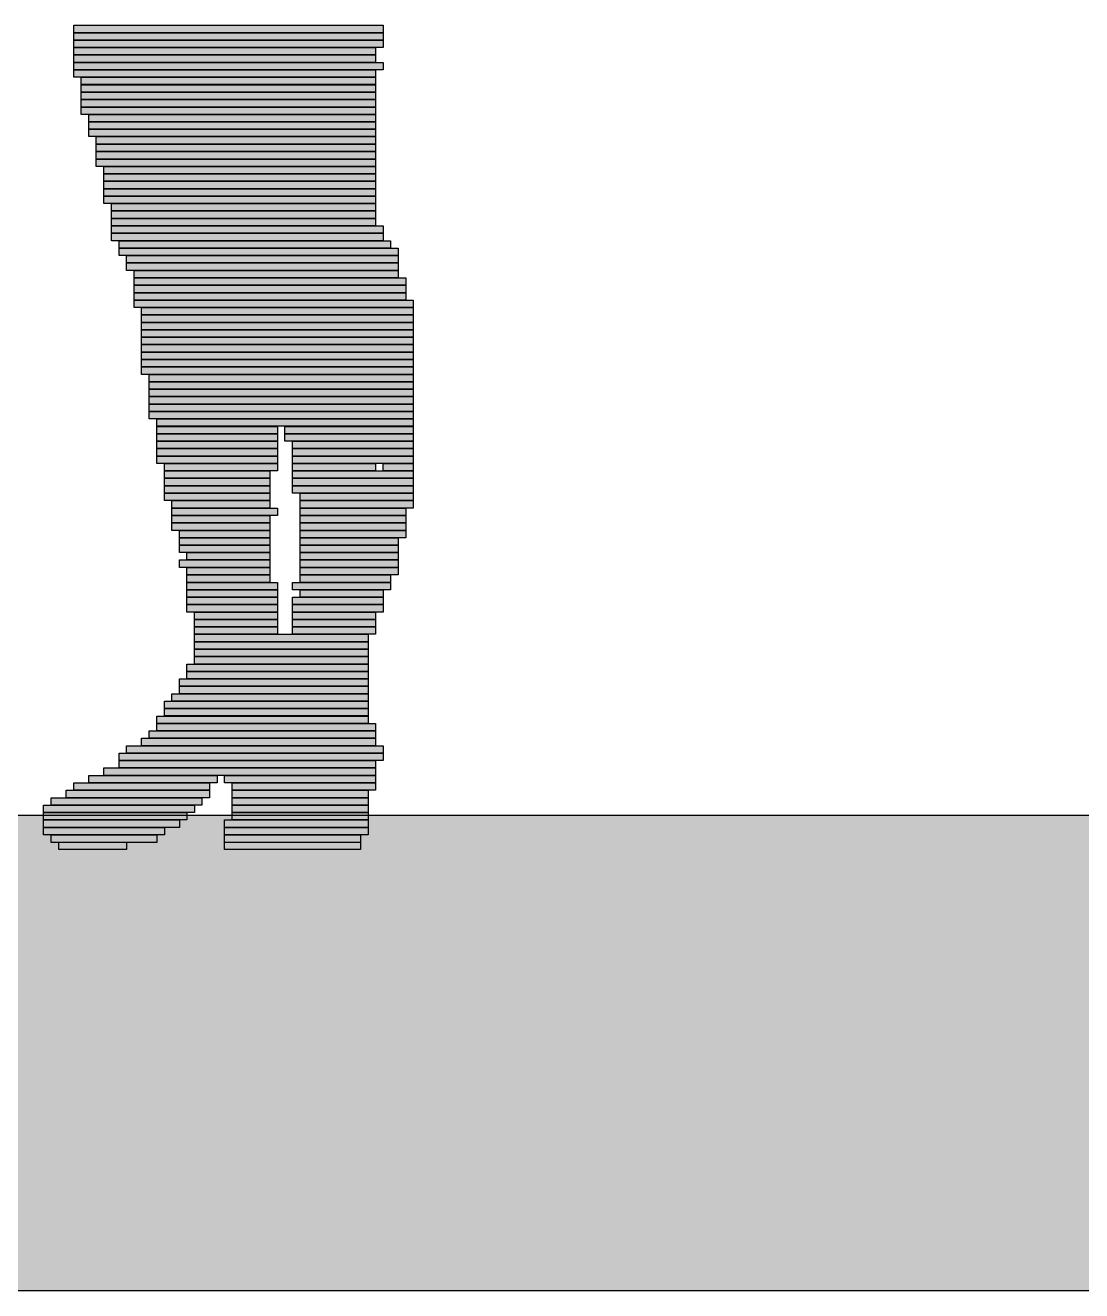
# Model space of a CAD drawing. Header units: millimetres. Extents: x 2976 to 41668, y 1850 to 28527.
# Drawn here: x 31274 to 32171, y 8211 to 9286 of the extents above; entities that cross this region are included whole.
import ezdxf

# ---------------------------------------------------------------- set-up
doc = ezdxf.new("R2010")
doc.units = ezdxf.units.MM
doc.header["$LTSCALE"] = 50
doc.layers.add('00_Wand_Bestand', color=7, linetype='Continuous')
doc.layers.add('02_Grundstuecksgrenze', color=8, linetype='Continuous')

msp = doc.modelspace()

# ---------------------------------------------------------------- hatches: boundary and pattern name
at = {"layer": '00_Wand_Bestand'}
for points in [[(31314.8, 9286.1), (31577.7, 9286.1), (31577.7, 9279.8), (31314.8, 9279.8)], [(31314.8, 9279.8), (31577.7, 9279.8), (31577.7, 9273.5), (31314.8, 9273.5)], [(31314.8, 9273.5), (31577.7, 9273.5), (31577.7, 9267.2), (31314.8, 9267.2)], [(31314.8, 9267.2), (31571.3, 9267.2), (31571.3, 9260.9), (31314.8, 9260.9)], [(31314.8, 9260.9), (31571.3, 9260.9), (31571.3, 9254.6), (31314.8, 9254.6)], [(31314.8, 9254.6), (31577.7, 9254.6), (31577.7, 9248.2), (31314.8, 9248.2)], [(31314.8, 9248.3), (31571.3, 9248.3), (31571.3, 9242), (31314.8, 9242)], [(31321.2, 9242), (31571.3, 9242), (31571.3, 9235.7), (31321.2, 9235.7)], [(31321.2, 9235.6), (31571.3, 9235.6), (31571.3, 9229.3), (31321.2, 9229.3)], [(31321.2, 9229.4), (31571.3, 9229.4), (31571.3, 9223), (31321.2, 9223)], [(31321.2, 9223), (31571.3, 9223), (31571.3, 9216.7), (31321.2, 9216.7)], [(31321.2, 9216.7), (31571.3, 9216.7), (31571.3, 9210.4), (31321.2, 9210.4)], [(31327.6, 9210.4), (31571.3, 9210.4), (31571.3, 9204.1), (31327.6, 9204.1)], [(31327.6, 9204.1), (31571.3, 9204.1), (31571.3, 9197.8), (31327.6, 9197.8)], [(31327.6, 9197.8), (31571.3, 9197.8), (31571.3, 9191.5), (31327.6, 9191.5)], [(31334, 9191.5), (31571.3, 9191.5), (31571.3, 9185.2), (31334, 9185.2)], [(31334, 9185.2), (31571.3, 9185.2), (31571.3, 9178.9), (31334, 9178.9)], [(31334, 9178.9), (31571.3, 9178.9), (31571.3, 9172.5), (31334, 9172.5)], [(31334, 9172.5), (31571.3, 9172.5), (31571.3, 9166.2), (31334, 9166.2)], [(31340.4, 9166.2), (31571.3, 9166.2), (31571.3, 9159.9), (31340.4, 9159.9)], [(31340.4, 9159.9), (31571.3, 9159.9), (31571.3, 9153.6), (31340.4, 9153.6)], [(31340.4, 9153.6), (31571.3, 9153.6), (31571.3, 9147.3), (31340.4, 9147.3)], [(31340.4, 9147.3), (31571.3, 9147.3), (31571.3, 9141), (31340.4, 9141)], [(31340.4, 9141), (31571.3, 9141), (31571.3, 9134.7), (31340.4, 9134.7)], [(31346.8, 9134.7), (31571.3, 9134.7), (31571.3, 9128.4), (31346.8, 9128.4)], [(31346.8, 9128.4), (31571.3, 9128.4), (31571.3, 9122.1), (31346.8, 9122.1)], [(31346.8, 9122), (31571.3, 9122), (31571.3, 9115.7), (31346.8, 9115.7)], [(31346.8, 9115.8), (31577.7, 9115.8), (31577.7, 9109.5), (31346.8, 9109.5)], [(31346.8, 9109.4), (31577.7, 9109.4), (31577.7, 9103.1), (31346.8, 9103.1)], [(31353.3, 9103.1), (31584.1, 9103.1), (31584.1, 9096.8), (31353.3, 9096.8)], [(31353.3, 9096.8), (31590.5, 9096.8), (31590.5, 9090.5), (31353.3, 9090.5)], [(31359.7, 9090.5), (31590.5, 9090.5), (31590.5, 9084.2), (31359.7, 9084.2)], [(31359.7, 9084.2), (31590.5, 9084.2), (31590.5, 9077.9), (31359.7, 9077.9)], [(31366.1, 9077.9), (31590.5, 9077.9), (31590.5, 9071.6), (31366.1, 9071.6)], [(31366.1, 9071.6), (31596.9, 9071.6), (31596.9, 9065.3), (31366.1, 9065.3)], [(31366.1, 9065.3), (31596.9, 9065.3), (31596.9, 9058.9), (31366.1, 9058.9)], [(31366.1, 9058.9), (31596.9, 9058.9), (31596.9, 9052.6), (31366.1, 9052.6)], [(31366.1, 9052.7), (31603.4, 9052.7), (31603.4, 9046.4), (31366.1, 9046.4)], [(31372.5, 9046.3), (31603.4, 9046.3), (31603.4, 9040), (31372.5, 9040)], [(31372.5, 9040), (31603.4, 9040), (31603.4, 9033.7), (31372.5, 9033.7)], [(31372.5, 9033.7), (31603.4, 9033.7), (31603.4, 9027.4), (31372.5, 9027.4)], [(31372.5, 9027.4), (31603.4, 9027.4), (31603.4, 9021.1), (31372.5, 9021.1)], [(31372.5, 9021.1), (31603.4, 9021.1), (31603.4, 9014.8), (31372.5, 9014.8)], [(31372.5, 9014.8), (31603.4, 9014.8), (31603.4, 9008.5), (31372.5, 9008.5)], [(31372.5, 9008.4), (31603.4, 9008.4), (31603.4, 9002.1), (31372.5, 9002.1)], [(31372.5, 9002.2), (31603.4, 9002.2), (31603.4, 8995.9), (31372.5, 8995.9)], [(31372.5, 8995.9), (31603.4, 8995.9), (31603.4, 8989.5), (31372.5, 8989.5)], [(31378.9, 8989.5), (31603.4, 8989.5), (31603.4, 8983.2), (31378.9, 8983.2)], [(31378.9, 8983.2), (31603.4, 8983.2), (31603.4, 8976.9), (31378.9, 8976.9)], [(31378.9, 8976.9), (31603.4, 8976.9), (31603.4, 8970.6), (31378.9, 8970.6)], [(31378.9, 8970.6), (31603.4, 8970.6), (31603.4, 8964.3), (31378.9, 8964.3)], [(31378.9, 8964.3), (31603.4, 8964.3), (31603.4, 8958), (31378.9, 8958)], [(31378.9, 8958), (31603.4, 8958), (31603.4, 8951.7), (31378.9, 8951.7)], [(31385.3, 8951.7), (31603.4, 8951.7), (31603.4, 8945.4), (31385.3, 8945.4)], [(31385.3, 8945.3), (31487.9, 8945.3), (31487.9, 8939), (31385.3, 8939)], [(31385.3, 8939.1), (31487.9, 8939.1), (31487.9, 8932.8), (31385.3, 8932.8)], [(31494.3, 8945.3), (31603.4, 8945.3), (31603.4, 8939), (31494.3, 8939)], [(31494.3, 8939.1), (31603.4, 8939.1), (31603.4, 8932.8), (31494.3, 8932.8)], [(31385.3, 8932.7), (31487.9, 8932.7), (31487.9, 8926.4), (31385.3, 8926.4)], [(31385.3, 8926.4), (31487.9, 8926.4), (31487.9, 8920.1), (31385.3, 8920.1)], [(31500.7, 8932.7), (31603.4, 8932.7), (31603.4, 8926.4), (31500.7, 8926.4)], [(31500.7, 8926.4), (31603.4, 8926.4), (31603.4, 8920.1), (31500.7, 8920.1)], [(31385.3, 8920.1), (31487.9, 8920.1), (31487.9, 8913.8), (31385.3, 8913.8)], [(31391.8, 8913.8), (31487.9, 8913.8), (31487.9, 8907.5), (31391.8, 8907.5)], [(31500.7, 8920.1), (31603.4, 8920.1), (31603.4, 8913.8), (31500.7, 8913.8)], [(31500.7, 8913.8), (31571.3, 8913.8), (31571.3, 8907.5), (31500.7, 8907.5)], [(31577.7, 8913.8), (31603.4, 8913.8), (31603.4, 8907.5), (31577.7, 8907.5)], [(31391.8, 8907.5), (31481.5, 8907.5), (31481.5, 8901.2), (31391.8, 8901.2)], [(31500.7, 8907.5), (31603.4, 8907.5), (31603.4, 8901.2), (31500.7, 8901.2)], [(31391.8, 8901.2), (31481.5, 8901.2), (31481.5, 8894.9), (31391.8, 8894.9)], [(31391.8, 8894.9), (31481.5, 8894.9), (31481.5, 8888.6), (31391.8, 8888.6)], [(31500.7, 8901.2), (31603.4, 8901.2), (31603.4, 8894.9), (31500.7, 8894.9)], [(31500.7, 8894.9), (31603.4, 8894.9), (31603.4, 8888.6), (31500.7, 8888.6)], [(31391.8, 8888.6), (31481.5, 8888.6), (31481.5, 8882.3), (31391.8, 8882.3)], [(31398.2, 8882.3), (31481.5, 8882.3), (31481.5, 8875.9), (31398.2, 8875.9)], [(31507.1, 8888.6), (31603.4, 8888.6), (31603.4, 8882.3), (31507.1, 8882.3)], [(31507.1, 8882.3), (31603.4, 8882.3), (31603.4, 8875.9), (31507.1, 8875.9)], [(31398.2, 8875.9), (31487.9, 8875.9), (31487.9, 8869.6), (31398.2, 8869.6)], [(31507.1, 8875.9), (31596.9, 8875.9), (31596.9, 8869.6), (31507.1, 8869.6)], [(31398.2, 8869.6), (31481.5, 8869.6), (31481.5, 8863.3), (31398.2, 8863.3)], [(31398.2, 8863.3), (31481.5, 8863.3), (31481.5, 8857), (31398.2, 8857)], [(31507.1, 8869.6), (31596.9, 8869.6), (31596.9, 8863.3), (31507.1, 8863.3)], [(31507.1, 8863.3), (31596.9, 8863.3), (31596.9, 8857), (31507.1, 8857)], [(31404.6, 8857), (31481.5, 8857), (31481.5, 8850.7), (31404.6, 8850.7)], [(31404.6, 8850.7), (31481.5, 8850.7), (31481.5, 8844.4), (31404.6, 8844.4)], [(31507.1, 8857), (31596.9, 8857), (31596.9, 8850.7), (31507.1, 8850.7)], [(31507.1, 8850.7), (31590.5, 8850.7), (31590.5, 8844.4), (31507.1, 8844.4)], [(31404.6, 8844.4), (31481.5, 8844.4), (31481.5, 8838.1), (31404.6, 8838.1)], [(31411, 8838.1), (31481.5, 8838.1), (31481.5, 8831.8), (31411, 8831.8)], [(31507.1, 8844.4), (31590.5, 8844.4), (31590.5, 8838.1), (31507.1, 8838.1)], [(31507.1, 8838.1), (31590.5, 8838.1), (31590.5, 8831.8), (31507.1, 8831.8)], [(31404.6, 8831.8), (31481.5, 8831.8), (31481.5, 8825.4), (31404.6, 8825.4)], [(31507.1, 8831.8), (31590.5, 8831.8), (31590.5, 8825.4), (31507.1, 8825.4)], [(31411, 8825.5), (31481.5, 8825.5), (31481.5, 8819.2), (31411, 8819.2)], [(31411, 8819.1), (31481.5, 8819.1), (31481.5, 8812.8), (31411, 8812.8)], [(31507.1, 8825.5), (31590.5, 8825.5), (31590.5, 8819.2), (31507.1, 8819.2)], [(31507.1, 8819.1), (31584.1, 8819.1), (31584.1, 8812.8), (31507.1, 8812.8)], [(31411, 8812.8), (31487.9, 8812.8), (31487.9, 8806.5), (31411, 8806.5)], [(31411, 8806.5), (31487.9, 8806.5), (31487.9, 8800.2), (31411, 8800.2)], [(31500.7, 8812.8), (31584.1, 8812.8), (31584.1, 8806.5), (31500.7, 8806.5)], [(31507.1, 8806.5), (31577.7, 8806.5), (31577.7, 8800.2), (31507.1, 8800.2)], [(31411, 8800.2), (31487.9, 8800.2), (31487.9, 8793.9), (31411, 8793.9)], [(31500.7, 8800.2), (31577.7, 8800.2), (31577.7, 8793.9), (31500.7, 8793.9)], [(31411, 8793.9), (31487.9, 8793.9), (31487.9, 8787.6), (31411, 8787.6)], [(31417.4, 8787.6), (31487.9, 8787.6), (31487.9, 8781.3), (31417.4, 8781.3)], [(31500.7, 8793.9), (31577.7, 8793.9), (31577.7, 8787.6), (31500.7, 8787.6)], [(31500.7, 8787.6), (31571.3, 8787.6), (31571.3, 8781.3), (31500.7, 8781.3)], [(31417.4, 8781.3), (31487.9, 8781.3), (31487.9, 8775), (31417.4, 8775)], [(31417.4, 8775), (31487.9, 8775), (31487.9, 8768.7), (31417.4, 8768.7)], [(31500.7, 8781.3), (31571.3, 8781.3), (31571.3, 8775), (31500.7, 8775)], [(31500.7, 8775), (31571.3, 8775), (31571.3, 8768.7), (31500.7, 8768.7)], [(31417.4, 8768.7), (31564.9, 8768.7), (31564.9, 8762.4), (31417.4, 8762.4)], [(31417.4, 8762.4), (31564.9, 8762.4), (31564.9, 8756), (31417.4, 8756)], [(31417.4, 8756), (31564.9, 8756), (31564.9, 8749.7), (31417.4, 8749.7)], [(31411, 8743.4), (31564.9, 8743.4), (31564.9, 8737.1), (31411, 8737.1)], [(31417.4, 8749.7), (31564.9, 8749.7), (31564.9, 8743.4), (31417.4, 8743.4)], [(31404.6, 8730.8), (31564.9, 8730.8), (31564.9, 8724.5), (31404.6, 8724.5)], [(31411, 8737.1), (31564.9, 8737.1), (31564.9, 8730.8), (31411, 8730.8)], [(31404.6, 8724.5), (31564.9, 8724.5), (31564.9, 8718.2), (31404.6, 8718.2)], [(31391.8, 8711.9), (31564.9, 8711.9), (31564.9, 8705.6), (31391.8, 8705.6)], [(31398.2, 8718.2), (31564.9, 8718.2), (31564.9, 8711.8), (31398.2, 8711.8)], [(31385.3, 8699.2), (31564.9, 8699.2), (31564.9, 8692.9), (31385.3, 8692.9)], [(31391.8, 8705.6), (31564.9, 8705.6), (31564.9, 8699.3), (31391.8, 8699.3)], [(31385.3, 8693), (31571.3, 8693), (31571.3, 8686.6), (31385.3, 8686.6)], [(31372.5, 8680.3), (31571.3, 8680.3), (31571.3, 8674), (31372.5, 8674)], [(31378.9, 8686.6), (31571.3, 8686.6), (31571.3, 8680.3), (31378.9, 8680.3)], [(31353.3, 8667.7), (31577.7, 8667.7), (31577.7, 8661.4), (31353.3, 8661.4)], [(31359.7, 8674), (31577.7, 8674), (31577.7, 8667.7), (31359.7, 8667.7)], [(31353.3, 8661.4), (31571.3, 8661.4), (31571.3, 8655.1), (31353.3, 8655.1)], [(31327.6, 8648.8), (31436.6, 8648.8), (31436.6, 8642.4), (31327.6, 8642.4)], [(31340.4, 8655.1), (31571.3, 8655.1), (31571.3, 8648.8), (31340.4, 8648.8)], [(31443, 8648.8), (31571.3, 8648.8), (31571.3, 8642.4), (31443, 8642.4)], [(31308.4, 8636.1), (31430.2, 8636.1), (31430.2, 8629.8), (31308.4, 8629.8)], [(31314.8, 8642.4), (31430.2, 8642.4), (31430.2, 8636.1), (31314.8, 8636.1)], [(31449.5, 8642.4), (31571.3, 8642.4), (31571.3, 8636.1), (31449.5, 8636.1)], [(31449.5, 8636.1), (31564.9, 8636.1), (31564.9, 8629.8), (31449.5, 8629.8)], [(31289.1, 8623.5), (31417.4, 8623.5), (31417.4, 8617.2), (31289.1, 8617.2)], [(31295.6, 8629.8), (31423.8, 8629.8), (31423.8, 8623.5), (31295.6, 8623.5)], [(31449.5, 8629.8), (31564.9, 8629.8), (31564.9, 8623.5), (31449.5, 8623.5)], [(31449.5, 8623.5), (31564.9, 8623.5), (31564.9, 8617.2), (31449.5, 8617.2)], [(31289.1, 8617.2), (31411, 8617.2), (31411, 8610.9), (31289.1, 8610.9)], [(31449.5, 8617.2), (31564.9, 8617.2), (31564.9, 8610.9), (31449.5, 8610.9)], [(31289.1, 8610.9), (31404.6, 8610.9), (31404.6, 8604.6), (31289.1, 8604.6)], [(31289.1, 8604.6), (31391.8, 8604.6), (31391.8, 8598.3), (31289.1, 8598.3)], [(31443, 8610.9), (31564.9, 8610.9), (31564.9, 8604.6), (31443, 8604.6)], [(31443, 8604.6), (31564.9, 8604.6), (31564.9, 8598.3), (31443, 8598.3)], [(31295.6, 8598.2), (31385.4, 8598.2), (31385.4, 8591.9), (31295.6, 8591.9)], [(31302, 8592), (31359.7, 8592), (31359.7, 8585.7), (31302, 8585.7)], [(31443, 8598.2), (31558.5, 8598.2), (31558.5, 8591.9), (31443, 8591.9)], [(31443, 8592), (31558.5, 8592), (31558.5, 8585.7), (31443, 8585.7)]]:
    msp.add_hatch(color=7, dxfattribs=at).paths.add_polyline_path(points)
at = {"layer": '02_Grundstuecksgrenze'}
msp.add_hatch(color=7, dxfattribs=at).paths.add_polyline_path([(18046.7, 8615), (33720.4, 8615), (33720.4, 8210.9), (18046.7, 8210.9)])

# ---------------------------------------------------------------- linework, layer by layer
at = {"layer": '00_Wand_Bestand'}
for points in [[(31314.8, 9286.1), (31577.7, 9286.1), (31577.7, 9279.8), (31314.8, 9279.8)], [(31314.8, 9279.8), (31577.7, 9279.8), (31577.7, 9273.5), (31314.8, 9273.5)], [(31314.8, 9273.5), (31577.7, 9273.5), (31577.7, 9267.2), (31314.8, 9267.2)], [(31314.8, 9267.2), (31571.3, 9267.2), (31571.3, 9260.9), (31314.8, 9260.9)], [(31314.8, 9260.9), (31571.3, 9260.9), (31571.3, 9254.6), (31314.8, 9254.6)], [(31314.8, 9254.6), (31577.7, 9254.6), (31577.7, 9248.2), (31314.8, 9248.2)], [(31314.8, 9248.3), (31571.3, 9248.3), (31571.3, 9242), (31314.8, 9242)], [(31321.2, 9242), (31571.3, 9242), (31571.3, 9235.7), (31321.2, 9235.7)], [(31321.2, 9235.6), (31571.3, 9235.6), (31571.3, 9229.3), (31321.2, 9229.3)], [(31321.2, 9229.4), (31571.3, 9229.4), (31571.3, 9223), (31321.2, 9223)], [(31321.2, 9223), (31571.3, 9223), (31571.3, 9216.7), (31321.2, 9216.7)], [(31321.2, 9216.7), (31571.3, 9216.7), (31571.3, 9210.4), (31321.2, 9210.4)], [(31327.6, 9210.4), (31571.3, 9210.4), (31571.3, 9204.1), (31327.6, 9204.1)], [(31327.6, 9204.1), (31571.3, 9204.1), (31571.3, 9197.8), (31327.6, 9197.8)], [(31327.6, 9197.8), (31571.3, 9197.8), (31571.3, 9191.5), (31327.6, 9191.5)], [(31334, 9191.5), (31571.3, 9191.5), (31571.3, 9185.2), (31334, 9185.2)], [(31334, 9185.2), (31571.3, 9185.2), (31571.3, 9178.9), (31334, 9178.9)], [(31334, 9178.9), (31571.3, 9178.9), (31571.3, 9172.5), (31334, 9172.5)], [(31334, 9172.5), (31571.3, 9172.5), (31571.3, 9166.2), (31334, 9166.2)], [(31340.4, 9166.2), (31571.3, 9166.2), (31571.3, 9159.9), (31340.4, 9159.9)], [(31340.4, 9159.9), (31571.3, 9159.9), (31571.3, 9153.6), (31340.4, 9153.6)], [(31340.4, 9153.6), (31571.3, 9153.6), (31571.3, 9147.3), (31340.4, 9147.3)], [(31340.4, 9147.3), (31571.3, 9147.3), (31571.3, 9141), (31340.4, 9141)], [(31340.4, 9141), (31571.3, 9141), (31571.3, 9134.7), (31340.4, 9134.7)], [(31346.8, 9134.7), (31571.3, 9134.7), (31571.3, 9128.4), (31346.8, 9128.4)], [(31346.8, 9128.4), (31571.3, 9128.4), (31571.3, 9122.1), (31346.8, 9122.1)], [(31346.8, 9122), (31571.3, 9122), (31571.3, 9115.7), (31346.8, 9115.7)], [(31346.8, 9115.8), (31577.7, 9115.8), (31577.7, 9109.5), (31346.8, 9109.5)], [(31346.8, 9109.4), (31577.7, 9109.4), (31577.7, 9103.1), (31346.8, 9103.1)], [(31353.3, 9103.1), (31584.1, 9103.1), (31584.1, 9096.8), (31353.3, 9096.8)], [(31353.3, 9096.8), (31590.5, 9096.8), (31590.5, 9090.5), (31353.3, 9090.5)], [(31359.7, 9090.5), (31590.5, 9090.5), (31590.5, 9084.2), (31359.7, 9084.2)], [(31359.7, 9084.2), (31590.5, 9084.2), (31590.5, 9077.9), (31359.7, 9077.9)], [(31366.1, 9077.9), (31590.5, 9077.9), (31590.5, 9071.6), (31366.1, 9071.6)], [(31366.1, 9071.6), (31596.9, 9071.6), (31596.9, 9065.3), (31366.1, 9065.3)], [(31366.1, 9065.3), (31596.9, 9065.3), (31596.9, 9058.9), (31366.1, 9058.9)], [(31366.1, 9058.9), (31596.9, 9058.9), (31596.9, 9052.6), (31366.1, 9052.6)], [(31366.1, 9052.7), (31603.4, 9052.7), (31603.4, 9046.4), (31366.1, 9046.4)], [(31372.5, 9046.3), (31603.4, 9046.3), (31603.4, 9040), (31372.5, 9040)], [(31372.5, 9040), (31603.4, 9040), (31603.4, 9033.7), (31372.5, 9033.7)], [(31372.5, 9033.7), (31603.4, 9033.7), (31603.4, 9027.4), (31372.5, 9027.4)], [(31372.5, 9027.4), (31603.4, 9027.4), (31603.4, 9021.1), (31372.5, 9021.1)], [(31372.5, 9021.1), (31603.4, 9021.1), (31603.4, 9014.8), (31372.5, 9014.8)], [(31372.5, 9014.8), (31603.4, 9014.8), (31603.4, 9008.5), (31372.5, 9008.5)], [(31372.5, 9008.4), (31603.4, 9008.4), (31603.4, 9002.1), (31372.5, 9002.1)], [(31372.5, 9002.2), (31603.4, 9002.2), (31603.4, 8995.9), (31372.5, 8995.9)], [(31372.5, 8995.9), (31603.4, 8995.9), (31603.4, 8989.5), (31372.5, 8989.5)], [(31378.9, 8989.5), (31603.4, 8989.5), (31603.4, 8983.2), (31378.9, 8983.2)], [(31378.9, 8983.2), (31603.4, 8983.2), (31603.4, 8976.9), (31378.9, 8976.9)], [(31378.9, 8976.9), (31603.4, 8976.9), (31603.4, 8970.6), (31378.9, 8970.6)], [(31378.9, 8970.6), (31603.4, 8970.6), (31603.4, 8964.3), (31378.9, 8964.3)], [(31378.9, 8964.3), (31603.4, 8964.3), (31603.4, 8958), (31378.9, 8958)], [(31378.9, 8958), (31603.4, 8958), (31603.4, 8951.7), (31378.9, 8951.7)], [(31385.3, 8951.7), (31603.4, 8951.7), (31603.4, 8945.4), (31385.3, 8945.4)], [(31385.3, 8945.3), (31487.9, 8945.3), (31487.9, 8939), (31385.3, 8939)], [(31385.3, 8939.1), (31487.9, 8939.1), (31487.9, 8932.8), (31385.3, 8932.8)], [(31494.3, 8945.3), (31603.4, 8945.3), (31603.4, 8939), (31494.3, 8939)], [(31494.3, 8939.1), (31603.4, 8939.1), (31603.4, 8932.8), (31494.3, 8932.8)], [(31385.3, 8932.7), (31487.9, 8932.7), (31487.9, 8926.4), (31385.3, 8926.4)], [(31385.3, 8926.4), (31487.9, 8926.4), (31487.9, 8920.1), (31385.3, 8920.1)], [(31500.7, 8932.7), (31603.4, 8932.7), (31603.4, 8926.4), (31500.7, 8926.4)], [(31500.7, 8926.4), (31603.4, 8926.4), (31603.4, 8920.1), (31500.7, 8920.1)], [(31385.3, 8920.1), (31487.9, 8920.1), (31487.9, 8913.8), (31385.3, 8913.8)], [(31391.8, 8913.8), (31487.9, 8913.8), (31487.9, 8907.5), (31391.8, 8907.5)], [(31500.7, 8920.1), (31603.4, 8920.1), (31603.4, 8913.8), (31500.7, 8913.8)], [(31500.7, 8913.8), (31571.3, 8913.8), (31571.3, 8907.5), (31500.7, 8907.5)], [(31577.7, 8913.8), (31603.4, 8913.8), (31603.4, 8907.5), (31577.7, 8907.5)], [(31391.8, 8907.5), (31481.5, 8907.5), (31481.5, 8901.2), (31391.8, 8901.2)], [(31500.7, 8907.5), (31603.4, 8907.5), (31603.4, 8901.2), (31500.7, 8901.2)], [(31391.8, 8901.2), (31481.5, 8901.2), (31481.5, 8894.9), (31391.8, 8894.9)], [(31391.8, 8894.9), (31481.5, 8894.9), (31481.5, 8888.6), (31391.8, 8888.6)], [(31500.7, 8901.2), (31603.4, 8901.2), (31603.4, 8894.9), (31500.7, 8894.9)], [(31500.7, 8894.9), (31603.4, 8894.9), (31603.4, 8888.6), (31500.7, 8888.6)], [(31391.8, 8888.6), (31481.5, 8888.6), (31481.5, 8882.3), (31391.8, 8882.3)], [(31398.2, 8882.3), (31481.5, 8882.3), (31481.5, 8875.9), (31398.2, 8875.9)], [(31507.1, 8888.6), (31603.4, 8888.6), (31603.4, 8882.3), (31507.1, 8882.3)], [(31507.1, 8882.3), (31603.4, 8882.3), (31603.4, 8875.9), (31507.1, 8875.9)], [(31398.2, 8875.9), (31487.9, 8875.9), (31487.9, 8869.6), (31398.2, 8869.6)], [(31507.1, 8875.9), (31596.9, 8875.9), (31596.9, 8869.6), (31507.1, 8869.6)], [(31398.2, 8869.6), (31481.5, 8869.6), (31481.5, 8863.3), (31398.2, 8863.3)], [(31398.2, 8863.3), (31481.5, 8863.3), (31481.5, 8857), (31398.2, 8857)], [(31507.1, 8869.6), (31596.9, 8869.6), (31596.9, 8863.3), (31507.1, 8863.3)], [(31507.1, 8863.3), (31596.9, 8863.3), (31596.9, 8857), (31507.1, 8857)], [(31404.6, 8857), (31481.5, 8857), (31481.5, 8850.7), (31404.6, 8850.7)], [(31404.6, 8850.7), (31481.5, 8850.7), (31481.5, 8844.4), (31404.6, 8844.4)], [(31507.1, 8857), (31596.9, 8857), (31596.9, 8850.7), (31507.1, 8850.7)], [(31507.1, 8850.7), (31590.5, 8850.7), (31590.5, 8844.4), (31507.1, 8844.4)], [(31404.6, 8844.4), (31481.5, 8844.4), (31481.5, 8838.1), (31404.6, 8838.1)], [(31411, 8838.1), (31481.5, 8838.1), (31481.5, 8831.8), (31411, 8831.8)], [(31507.1, 8844.4), (31590.5, 8844.4), (31590.5, 8838.1), (31507.1, 8838.1)], [(31507.1, 8838.1), (31590.5, 8838.1), (31590.5, 8831.8), (31507.1, 8831.8)], [(31404.6, 8831.8), (31481.5, 8831.8), (31481.5, 8825.4), (31404.6, 8825.4)], [(31507.1, 8831.8), (31590.5, 8831.8), (31590.5, 8825.4), (31507.1, 8825.4)], [(31411, 8825.5), (31481.5, 8825.5), (31481.5, 8819.2), (31411, 8819.2)], [(31411, 8819.1), (31481.5, 8819.1), (31481.5, 8812.8), (31411, 8812.8)], [(31507.1, 8825.5), (31590.5, 8825.5), (31590.5, 8819.2), (31507.1, 8819.2)], [(31507.1, 8819.1), (31584.1, 8819.1), (31584.1, 8812.8), (31507.1, 8812.8)], [(31411, 8812.8), (31487.9, 8812.8), (31487.9, 8806.5), (31411, 8806.5)], [(31411, 8806.5), (31487.9, 8806.5), (31487.9, 8800.2), (31411, 8800.2)], [(31500.7, 8812.8), (31584.1, 8812.8), (31584.1, 8806.5), (31500.7, 8806.5)], [(31507.1, 8806.5), (31577.7, 8806.5), (31577.7, 8800.2), (31507.1, 8800.2)], [(31411, 8800.2), (31487.9, 8800.2), (31487.9, 8793.9), (31411, 8793.9)], [(31500.7, 8800.2), (31577.7, 8800.2), (31577.7, 8793.9), (31500.7, 8793.9)], [(31411, 8793.9), (31487.9, 8793.9), (31487.9, 8787.6), (31411, 8787.6)], [(31417.4, 8787.6), (31487.9, 8787.6), (31487.9, 8781.3), (31417.4, 8781.3)], [(31500.7, 8793.9), (31577.7, 8793.9), (31577.7, 8787.6), (31500.7, 8787.6)], [(31500.7, 8787.6), (31571.3, 8787.6), (31571.3, 8781.3), (31500.7, 8781.3)], [(31417.4, 8781.3), (31487.9, 8781.3), (31487.9, 8775), (31417.4, 8775)], [(31417.4, 8775), (31487.9, 8775), (31487.9, 8768.7), (31417.4, 8768.7)], [(31500.7, 8781.3), (31571.3, 8781.3), (31571.3, 8775), (31500.7, 8775)], [(31500.7, 8775), (31571.3, 8775), (31571.3, 8768.7), (31500.7, 8768.7)], [(31417.4, 8768.7), (31564.9, 8768.7), (31564.9, 8762.4), (31417.4, 8762.4)], [(31417.4, 8762.4), (31564.9, 8762.4), (31564.9, 8756), (31417.4, 8756)], [(31417.4, 8756), (31564.9, 8756), (31564.9, 8749.7), (31417.4, 8749.7)], [(31411, 8743.4), (31564.9, 8743.4), (31564.9, 8737.1), (31411, 8737.1)], [(31417.4, 8749.7), (31564.9, 8749.7), (31564.9, 8743.4), (31417.4, 8743.4)], [(31404.6, 8730.8), (31564.9, 8730.8), (31564.9, 8724.5), (31404.6, 8724.5)], [(31411, 8737.1), (31564.9, 8737.1), (31564.9, 8730.8), (31411, 8730.8)], [(31404.6, 8724.5), (31564.9, 8724.5), (31564.9, 8718.2), (31404.6, 8718.2)], [(31391.8, 8711.9), (31564.9, 8711.9), (31564.9, 8705.6), (31391.8, 8705.6)], [(31398.2, 8718.2), (31564.9, 8718.2), (31564.9, 8711.8), (31398.2, 8711.8)], [(31385.3, 8699.2), (31564.9, 8699.2), (31564.9, 8692.9), (31385.3, 8692.9)], [(31391.8, 8705.6), (31564.9, 8705.6), (31564.9, 8699.3), (31391.8, 8699.3)], [(31385.3, 8693), (31571.3, 8693), (31571.3, 8686.6), (31385.3, 8686.6)], [(31372.5, 8680.3), (31571.3, 8680.3), (31571.3, 8674), (31372.5, 8674)], [(31378.9, 8686.6), (31571.3, 8686.6), (31571.3, 8680.3), (31378.9, 8680.3)], [(31353.3, 8667.7), (31577.7, 8667.7), (31577.7, 8661.4), (31353.3, 8661.4)], [(31359.7, 8674), (31577.7, 8674), (31577.7, 8667.7), (31359.7, 8667.7)], [(31353.3, 8661.4), (31571.3, 8661.4), (31571.3, 8655.1), (31353.3, 8655.1)], [(31327.6, 8648.8), (31436.6, 8648.8), (31436.6, 8642.4), (31327.6, 8642.4)], [(31340.4, 8655.1), (31571.3, 8655.1), (31571.3, 8648.8), (31340.4, 8648.8)], [(31443, 8648.8), (31571.3, 8648.8), (31571.3, 8642.4), (31443, 8642.4)], [(31308.4, 8636.1), (31430.2, 8636.1), (31430.2, 8629.8), (31308.4, 8629.8)], [(31314.8, 8642.4), (31430.2, 8642.4), (31430.2, 8636.1), (31314.8, 8636.1)], [(31449.5, 8642.4), (31571.3, 8642.4), (31571.3, 8636.1), (31449.5, 8636.1)], [(31449.5, 8636.1), (31564.9, 8636.1), (31564.9, 8629.8), (31449.5, 8629.8)], [(31289.1, 8623.5), (31417.4, 8623.5), (31417.4, 8617.2), (31289.1, 8617.2)], [(31295.6, 8629.8), (31423.8, 8629.8), (31423.8, 8623.5), (31295.6, 8623.5)], [(31449.5, 8629.8), (31564.9, 8629.8), (31564.9, 8623.5), (31449.5, 8623.5)], [(31449.5, 8623.5), (31564.9, 8623.5), (31564.9, 8617.2), (31449.5, 8617.2)], [(31289.1, 8617.2), (31411, 8617.2), (31411, 8610.9), (31289.1, 8610.9)], [(31449.5, 8617.2), (31564.9, 8617.2), (31564.9, 8610.9), (31449.5, 8610.9)], [(31289.1, 8610.9), (31404.6, 8610.9), (31404.6, 8604.6), (31289.1, 8604.6)], [(31289.1, 8604.6), (31391.8, 8604.6), (31391.8, 8598.3), (31289.1, 8598.3)], [(31443, 8610.9), (31564.9, 8610.9), (31564.9, 8604.6), (31443, 8604.6)], [(31443, 8604.6), (31564.9, 8604.6), (31564.9, 8598.3), (31443, 8598.3)], [(31295.6, 8598.2), (31385.4, 8598.2), (31385.4, 8591.9), (31295.6, 8591.9)], [(31302, 8592), (31359.7, 8592), (31359.7, 8585.7), (31302, 8585.7)], [(31443, 8598.2), (31558.5, 8598.2), (31558.5, 8591.9), (31443, 8591.9)], [(31443, 8592), (31558.5, 8592), (31558.5, 8585.7), (31443, 8585.7)]]:
    msp.add_lwpolyline(points, close=True, dxfattribs=at)
at = {"layer": '02_Grundstuecksgrenze'}
msp.add_lwpolyline([(18046.7, 8615), (33720.4, 8615), (33720.4, 8210.9), (18046.7, 8210.9)], close=True, dxfattribs=at)

doc.saveas('drawing.dxf')
